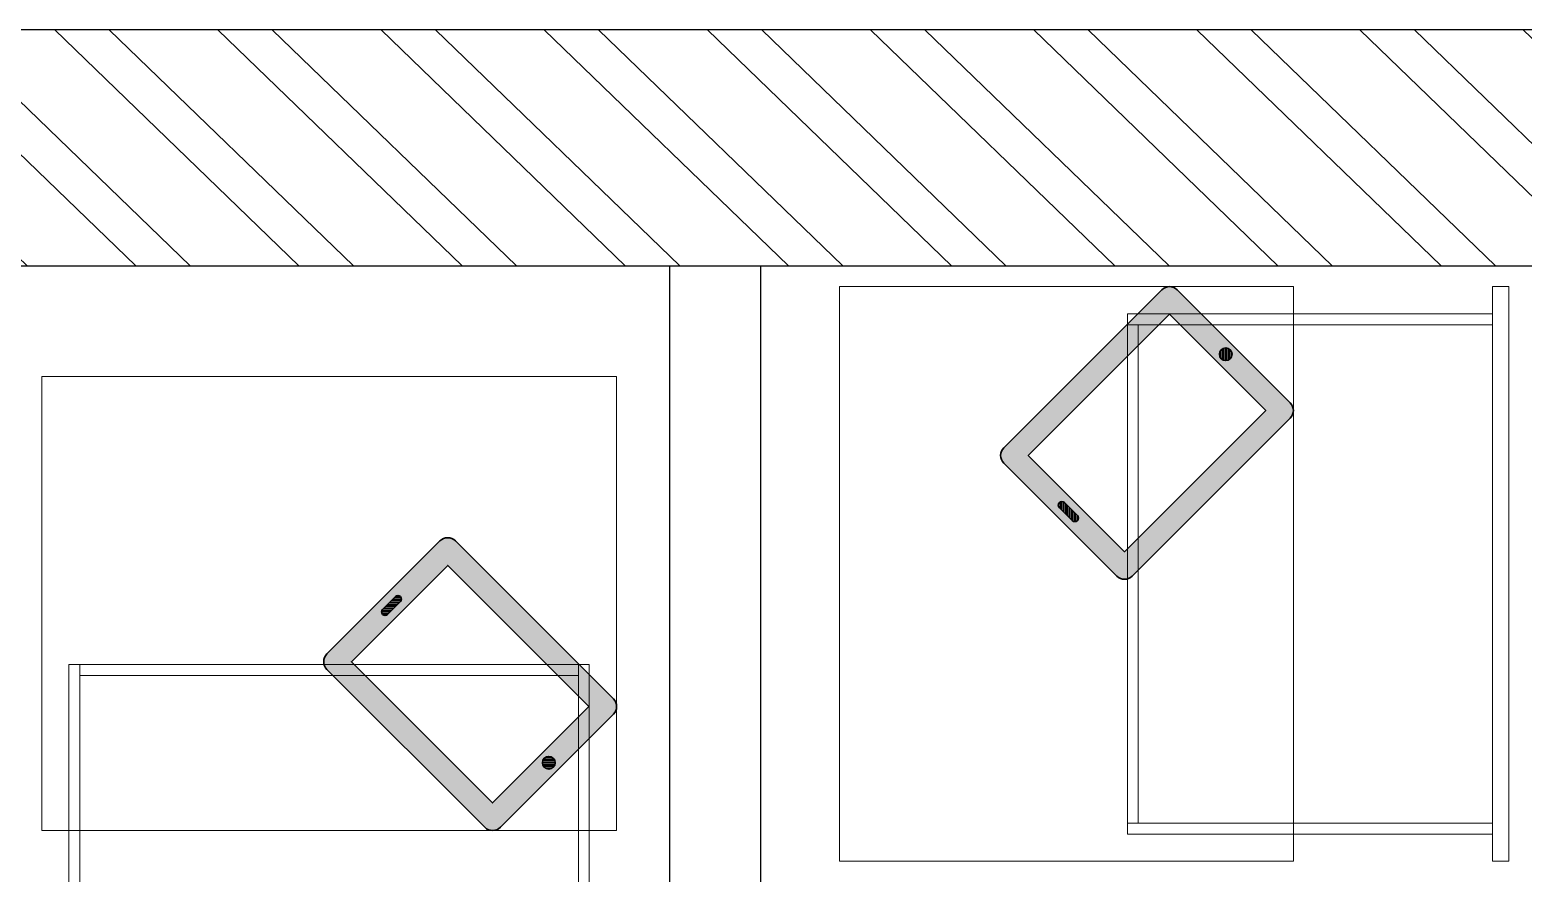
# Model space of a CAD drawing. Header units: feet. Extents: x 10026554 to 10036195, y -6281086 to -6268964.
# Drawn here: x 10027659 to 10029304, y -6269893 to -6268964 of the extents above; entities that cross this region are included whole.
import ezdxf

# ---------------------------------------------------------------- set-up
doc = ezdxf.new("R2010")
doc.units = ezdxf.units.FT
doc.header["$LTSCALE"] = 33
doc.header["$MEASUREMENT"] = 0
doc.layers.add('A-WALL', color=1, linetype='Continuous')
for name, color, linetype, lineweight in [('A-WALL HATCH', 251, 'Continuous', 0), ('LENS-FURNITURE', 13, 'Continuous', 9), ('LENS-PARTITION', 21, 'Continuous', 25), ('LENS_DIMENSION', 193, 'Continuous', 0)]:
    doc.layers.add(name, color=color, linetype=linetype, lineweight=lineweight)

# ---------------------------------------------------------------- blocks, each defined once
blk = doc.blocks.new('A$C87ab3381')
at = {"layer": 'A-WALL HATCH'}
h = blk.add_hatch(dxfattribs=at)
h.set_pattern_fill('ANSI32', color=256, scale=333, angle=0.9715749696619951)
h.set_pattern_definition([(45.97157496966199, (-3885225.560190248, 5461308.428297875), (-89.7845111904361, 86.79001771686914), []), (45.97157496966199, (-3885166.702014044, 5461309.426462365), (-89.7845111904361, 86.79001771686914), [])])
h.paths.add_polyline_path([(-3949.999999046326, 0), (-3707, 0), (-3707, 260.0000004768372), (-3949.999999046326, 260.0000004768372)])
h.paths.add_polyline_path([(-6897, 8175.000000000002), (-6897, 8425), (-9712, 8424.999999999998), (-9712, 8174.999999999998)])
h.paths.add_polyline_path([(-3707, 8175), (-3707, 8425), (-6557, 8425), (-6557, 8175)])
h.paths.add_polyline_path([(-3367, 8425.000000000002), (-3367, 8175.000000000002), (-846, 8175.000000000002), (-846, 8425)])
h.paths.add_polyline_path([(-566, 8425), (-566, 8175), (-260, 8175), (-260, 1040.514061450958), (-4.547e-13, 1040.514061450958), (-4.547e-13, 8425)])
h.paths.add_polyline_path([(-260.0000000000004, 140.0000004768371), (-566, 140.0000004768371), (-566, 0), (0, 0), (0, 440.5140614509583), (-260, 440.5140614509583)])
h.paths.add_polyline_path([(-3367, 260.0000004768372), (-3367, 0), (-846, 0), (-846, 310.0000004768372), (-966, 310.0000004768372), (-966, 260.0000004768372)])
h.paths.add_polyline_path([(-1631, 2024.000000476837), (-1010, 2024.000000476837), (-1010, 2184), (-1790.999999046325, 2184), (-1790.999999046792, 260.0000004768372), (-1631, 260.0000004768372)])
h.paths.add_polyline_path([(-9712, 2184), (-9712, 2024.000000476837), (-3707, 2024.000000476837), (-3707, 410.0000004768372), (-3546.999999046326, 410.0000004768372), (-3546.999999046326, 2184)])
at = {"layer": 'A-WALL'}
blk.add_lwpolyline([(0, 1040.514061450958), (0, 8425), (-566, 8425), (-566, 8175), (-260, 8175), (-260, 1040.514061450958)], close=True, dxfattribs=at)
blk = doc.blocks.new('TRIAL SET CABINET 633x500')
at = {"layer": 'LENS-FURNITURE'}
h = blk.add_hatch(color=9, dxfattribs=at)
h.dxf.hatch_style = 1
edge = h.paths.add_edge_path()
edge.add_line((-8.54246803093703, -981.9670201920668), (115.9083254579454, -857.5162267031847))
edge.add_arc((107.4230440836399, -849.030945328879), 12.00000000009463, 315, 405)
edge.add_line((115.9083254579454, -840.5456639545736), (-58.03994271345434, -666.5973957831737))
edge.add_arc((-66.52522408775982, -675.0826771574792), 12.00000000009463, 45.00000000000002, 135)
edge.add_line((-75.01050546206531, -666.5973957831737), (-199.4612989509478, -791.0481892720562))
edge.add_arc((-190.9760175766423, -799.5334706454303), 11.99999999943607, 135.0000000031442, 225.0000000031442)
edge.add_line((-199.4612989500165, -808.0187520197359), (-25.5130307786167, -981.967020191136))
edge.add_arc((-17.02774940431148, -973.4817388177615), 11.99999999943605, 224.9999999968574, 314.9999999968578)
h.paths.add_polyline_path([(-17.02774940524252, -955.0969625067663), (89.03826777357607, -849.0309453279477), (-66.52522408775982, -693.4674534666119), (-172.5912412665784, -799.5334706454305)], flags=16)
edge = h.paths.add_edge_path(flags=16)
edge.add_line((-138.2965623782947, -741.9042679787381), (-124.1544267544522, -727.7621323548956))
edge.add_arc((-121.3259996296837, -730.5905594796641), 4.000000000031514, 45.00000000000051, 134.9999999999996, ccw=False)
edge.add_arc((-121.3259996296838, -730.5905594796641), 4.000000000031584, -45.000000000000625, 44.999999999999375, ccw=False)
edge.add_line((-118.4975725049153, -733.4189866044327), (-132.6397081287578, -747.561122228275))
edge.add_arc((-135.4681352535263, -744.7326951035067), 4.000000000031524, 225.0000000000006, 314.99999999999966, ccw=False)
edge.add_arc((-135.4681352535261, -744.7326951035066), 4.000000000031665, 135.0000000000006, 225.0000000000006, ccw=False)
edge = h.paths.add_edge_path(flags=16)
edge.add_arc((44.84409394953398, -910.9027886827243), 7, 0, 360)
at = {"layer": 'LENS-FURNITURE', "lineweight": 0}
h = blk.add_hatch(dxfattribs=at)
h.set_pattern_fill('ANSI31', color=252, scale=10, angle=405)
h.set_pattern_definition([(90, (-3772352.875833935, -3684050.327587578), (-1.25, 2e-16), [])])
edge = h.paths.add_edge_path()
edge.add_line((-138.2965623782947, -741.9042679787381), (-124.1544267544522, -727.7621323548956))
edge.add_arc((-121.3259996296837, -730.5905594796641), 4.000000000031514, 45.00000000000051, 134.9999999999996, ccw=False)
edge.add_arc((-121.3259996296838, -730.5905594796641), 4.000000000031584, -45.000000000000625, 44.999999999999375, ccw=False)
edge.add_line((-118.4975725049153, -733.4189866044327), (-132.6397081287578, -747.561122228275))
edge.add_arc((-135.4681352535263, -744.7326951035067), 4.000000000031524, 225.0000000000006, 314.99999999999966, ccw=False)
edge.add_arc((-135.4681352535261, -744.7326951035066), 4.000000000031665, 135.0000000000006, 225.0000000000006, ccw=False)
edge = h.paths.add_edge_path()
edge.add_arc((44.84409394953398, -910.9027886827243), 7, 0, 360)
at = {"layer": 'LENS-FURNITURE'}
blk.add_lwpolyline([(119.4230440827086, -352.4817388160154), (119.4230440827086, -985.4817388160156), (-380.5769559172913, -985.4817388160156), (-380.5769559172913, -352.4817388160154)], close=True, dxfattribs=at)
at = {"layer": 'LENS-FURNITURE', "color": 146}
for points in [[(338.5359051078558, -352.4817388160154), (338.5359051078558, -985.4817388160156), (356.5359051078559, -985.4817388160156), (356.5359051078559, -352.4817388160154)], [(-63.4640948921442, -382.4817388160154), (-63.4640948921442, -394.4817388160154), (338.5359051078558, -394.4817388160154), (338.5359051078558, -382.4817388160154)], [(-63.4640948921442, -394.4817388160154), (-63.4640948921442, -943.4817388160153), (-51.4640948921442, -943.4817388160153), (-51.4640948921442, -394.4817388160154)], [(-63.4640948921442, -955.4817388160152), (-63.4640948921442, -943.4817388160153), (338.5359051078558, -943.4817388160153), (338.5359051078558, -955.4817388160152)]]:
    blk.add_lwpolyline(points, close=True, dxfattribs=at)
at = {"layer": 'LENS-FURNITURE', "color": 18, "lineweight": 30}
for points in [[(-8.54246803093703, -981.9670201920668), (115.9083254579454, -857.5162267031847, 0.4142135623730951), (115.9083254579454, -840.5456639545736), (-58.03994271345434, -666.5973957831737, 0.4142135623730951), (-75.01050546206531, -666.5973957831737), (-199.4612989509478, -791.0481892720562, 0.4142135623730951), (-199.4612989500165, -808.0187520197359), (-25.51303077861669, -981.967020191136, 0.4142135623730951)], [(-138.2965623782947, -741.9042679787381), (-124.1544267544522, -727.7621323548956, -0.4142135623730951), (-118.4975725049153, -727.7621323548956), (-118.4975725049153, -727.7621323548956, -0.4142135623730951), (-118.4975725049153, -733.4189866044327), (-132.6397081287578, -747.561122228275, -0.4142135623730951), (-138.2965623782947, -747.561122228275), (-138.2965623782947, -747.561122228275, -0.4142135623730951)]]:
    blk.add_lwpolyline(points, format="xyb", close=True, dxfattribs=at)
blk.add_lwpolyline([(-17.02774940524252, -955.0969625067663), (89.03826777357607, -849.0309453279477), (-66.52522408775982, -693.4674534666119), (-172.5912412665784, -799.5334706454305)], close=True, dxfattribs=at)
blk.add_circle((44.84409394953398, -910.9027886827243), 7, dxfattribs=at)

msp = doc.modelspace()

# ---------------------------------------------------------------- linework, layer by layer
at = {"layer": 'LENS-PARTITION'}
msp.add_lwpolyline([(10028363.93279754, -6270824.38156509), (10028363.93279754, -6269224.38156509), (10028463.93279754, -6269224.38156509), (10028463.93279754, -6270824.38156509)], close=True, dxfattribs=at)

# ---------------------------------------------------------------- block references
at = {"layer": 'LENS-FURNITURE', "xscale": -1}
for p, rotation in [((10028931.32779474, -6270232.573138766), 180), ((10027319.87656162, -6269726.776561811), 90)]:
    msp.add_blockref('TRIAL SET CABINET 633x500', p, dxfattribs=dict(at, rotation=rotation))
at = {"layer": 'LENS_DIMENSION', "rotation": 90}
msp.add_blockref('A$C87ab3381', (10034978.93279802, -6268964.38156509), dxfattribs=at)

doc.saveas('drawing.dxf')
